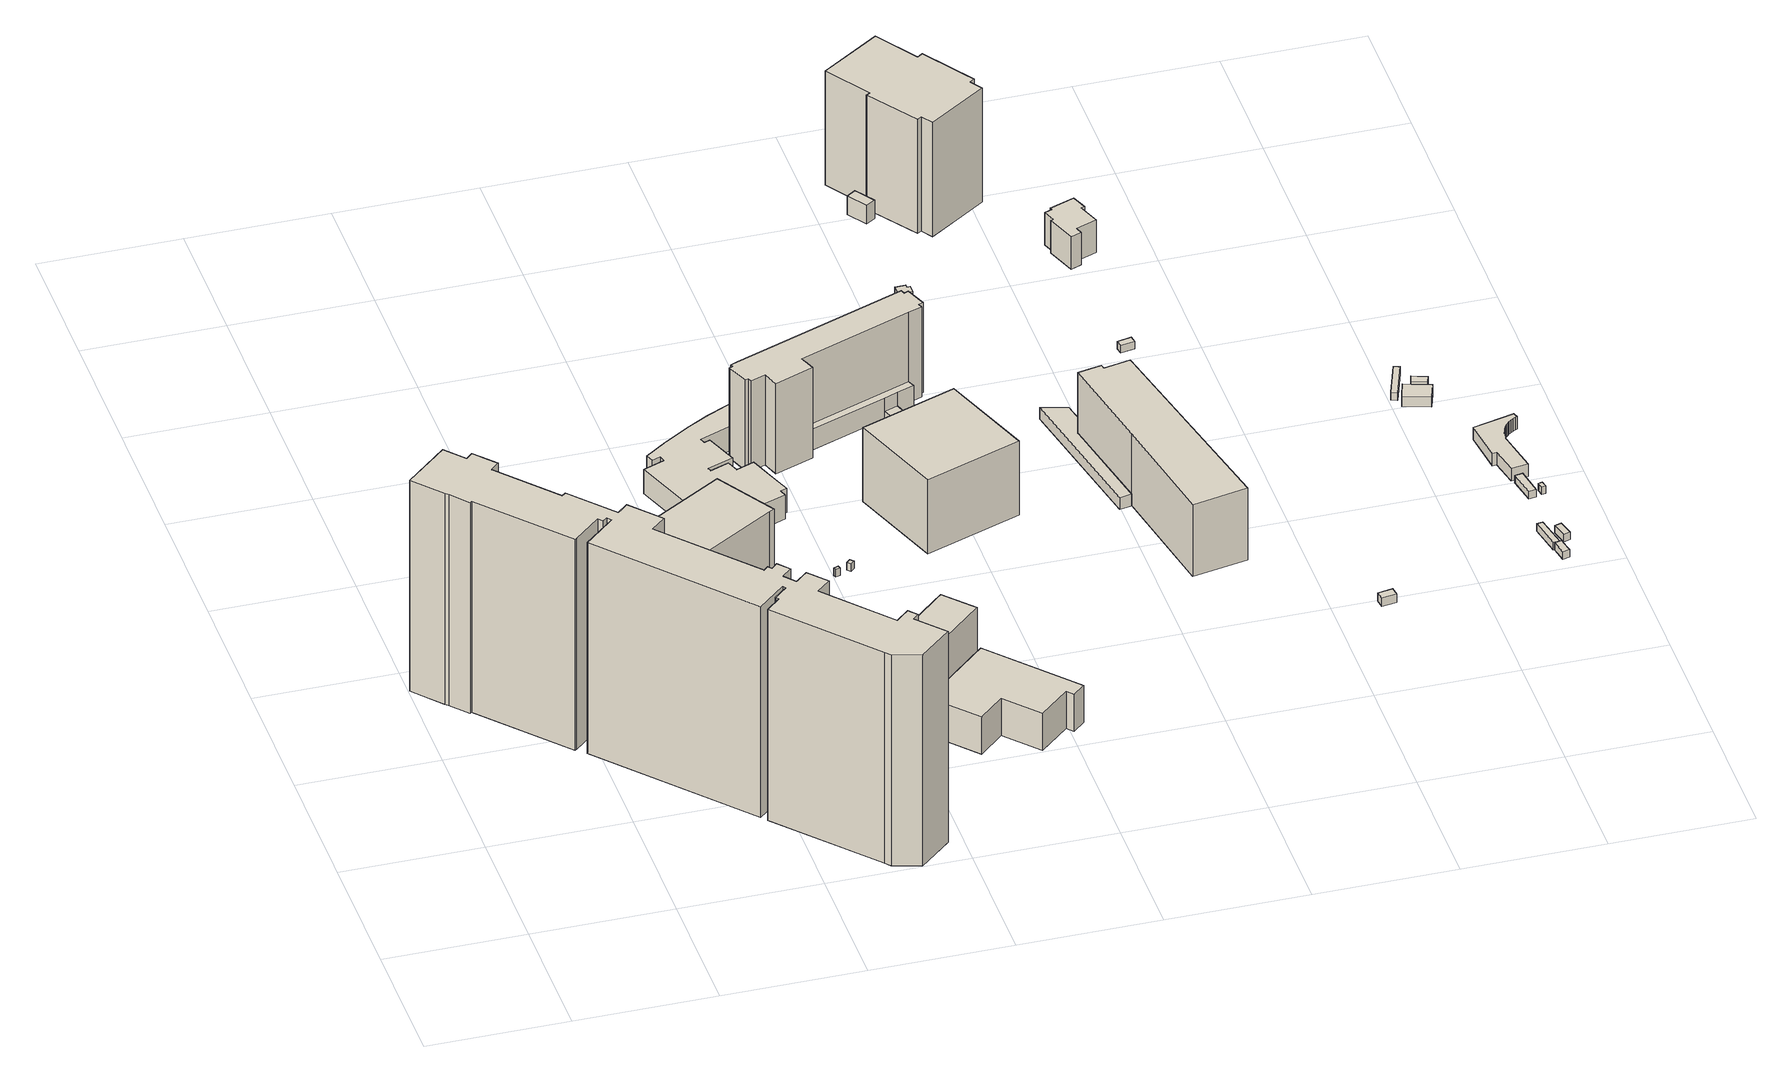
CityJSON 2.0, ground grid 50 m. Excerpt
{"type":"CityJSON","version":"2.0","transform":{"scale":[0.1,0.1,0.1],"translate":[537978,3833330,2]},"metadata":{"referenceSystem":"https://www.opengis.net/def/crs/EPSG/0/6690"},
"CityObjects":{
"building1":{"type":"Building","attributes":{"計測周辺長":531.66,"1/2500図郭":74,"区名":"住之江区","町丁目名称":"南港北１丁目","街区番号":25,"class":"3002","usage":"414","measuredHeight":84.5,"storeysAboveGround":23,"BuildingDetailAttribute.buildingRoofEdgeArea":3680.61,"BuildingDetailAttribute.buildingStructureType":"603","BuildingDetailAttribute.buildingStructureOrgType":"3","BuildingDetailAttribute.detailedUsage":"1140","BuildingDetailAttribute.specifiedBuildingCoverageRate":0.6,"BuildingDetailAttribute.surveyYear":2017,"BuildingHighTideRiskAttribute.description":"1","BuildingHighTideRiskAttribute.rank":"2","BuildingHighTideRiskAttribute.depth":0.583,"BuildingIDAttribute.prefecture":"27","BuildingIDAttribute.city":"27125"},"geometry":[{"type":"Solid","lod":"1","boundaries":[[[[0,1,2,3,4,5,6,7,8,9,10,11,12,13,14,15,16,17,18,19,20,21,22,23,24,25,26,27,28,29,30,31,32,33,34,35,36,37,38,39,40,41,42,43,44,45,46,47]],[[46,48,49,47]],[[45,50,48,46]],[[44,51,50,45]],[[43,52,51,44]],[[42,53,52,43]],[[41,54,53,42]],[[40,55,54,41]],[[39,56,55,40]],[[38,57,56,39]],[[37,58,57,38]],[[36,59,58,37]],[[35,60,59,36]],[[34,61,60,35]],[[33,62,61,34]],[[32,63,62,33]],[[31,64,63,32]],[[30,65,64,31]],[[29,66,65,30]],[[28,67,66,29]],[[27,68,67,28]],[[26,69,68,27]],[[25,70,69,26]],[[24,71,70,25]],[[23,72,71,24]],[[22,73,72,23]],[[21,74,73,22]],[[20,75,74,21]],[[19,76,75,20]],[[18,77,76,19]],[[17,78,77,18]],[[16,79,78,17]],[[15,80,79,16]],[[14,81,80,15]],[[13,82,81,14]],[[12,83,82,13]],[[11,84,83,12]],[[10,85,84,11]],[[9,86,85,10]],[[8,87,86,9]],[[7,88,87,8]],[[6,89,88,7]],[[5,90,89,6]],[[4,91,90,5]],[[3,92,91,4]],[[2,93,92,3]],[[1,94,93,2]],[[0,95,94,1]],[[47,49,95,0]],[[48,50,51,52,53,54,55,56,57,58,59,60,61,62,63,64,65,66,67,68,69,70,71,72,73,74,75,76,77,78,79,80,81,82,83,84,85,86,87,88,89,90,91,92,93,94,95,49]]]]}]},
"building2":{"type":"Building","attributes":{"class":"3001","BuildingDetailAttribute.specifiedBuildingCoverageRate":0.6,"BuildingDetailAttribute.surveyYear":2017,"BuildingHighTideRiskAttribute.description":"1","BuildingHighTideRiskAttribute.rank":"2","BuildingHighTideRiskAttribute.depth":0.724,"BuildingIDAttribute.prefecture":"27","BuildingIDAttribute.city":"27125"},"geometry":[{"type":"Solid","lod":"1","boundaries":[[[[96,97,98,99]],[[98,100,101,99]],[[97,102,100,98]],[[96,103,102,97]],[[99,101,103,96]],[[100,102,103,101]]]]}]},
"building3":{"type":"Building","attributes":{"class":"3001","measuredHeight":4.7,"BuildingDetailAttribute.specifiedBuildingCoverageRate":0.6,"BuildingDetailAttribute.surveyYear":2017,"BuildingHighTideRiskAttribute.description":"1","BuildingHighTideRiskAttribute.rank":"2","BuildingHighTideRiskAttribute.depth":0.702,"BuildingIDAttribute.prefecture":"27","BuildingIDAttribute.city":"27125"},"geometry":[{"type":"Solid","lod":"1","boundaries":[[[[104,105,106,107]],[[106,108,109,107]],[[105,110,108,106]],[[104,111,110,105]],[[107,109,111,104]],[[108,110,111,109]]]]}]},
"building4":{"type":"Building","attributes":{"計測周辺長":166.83,"1/2500図郭":74,"区名":"住之江区","町丁目名称":"南港北１丁目","街区番号":24,"class":"3002","usage":"401","measuredHeight":30.6,"storeysAboveGround":6,"BuildingDetailAttribute.buildingRoofEdgeArea":1420.12,"BuildingDetailAttribute.buildingStructureType":"610","BuildingDetailAttribute.buildingStructureOrgType":"2","BuildingDetailAttribute.detailedUsage":"1310","BuildingDetailAttribute.specifiedBuildingCoverageRate":0.6,"BuildingDetailAttribute.surveyYear":2017,"BuildingHighTideRiskAttribute.description":"1","BuildingHighTideRiskAttribute.rank":"1","BuildingHighTideRiskAttribute.depth":0.354,"BuildingIDAttribute.prefecture":"27","BuildingIDAttribute.city":"27125"},"geometry":[{"type":"Solid","lod":"1","boundaries":[[[[112,113,114,115,116,117,118,119,120]],[[119,121,122,120]],[[118,123,121,119]],[[117,124,123,118]],[[116,125,124,117]],[[115,126,125,116]],[[114,127,126,115]],[[113,128,127,114]],[[112,129,128,113]],[[120,122,129,112]],[[121,123,124,125,126,127,128,129,122]]]]}]},
"building5":{"type":"Building","attributes":{"class":"3003","measuredHeight":4.6,"BuildingDetailAttribute.specifiedBuildingCoverageRate":0.6,"BuildingDetailAttribute.surveyYear":2017,"BuildingHighTideRiskAttribute.description":"1","BuildingHighTideRiskAttribute.rank":"1","BuildingHighTideRiskAttribute.depth":0.21,"BuildingIDAttribute.prefecture":"27","BuildingIDAttribute.city":"27125"},"geometry":[{"type":"Solid","lod":"1","boundaries":[[[[130,131,132,133]],[[132,134,135,133]],[[131,136,134,132]],[[130,137,136,131]],[[133,135,137,130]],[[134,136,137,135]]]]}]},
"building6":{"type":"Building","attributes":{"class":"3003","measuredHeight":3,"BuildingDetailAttribute.specifiedBuildingCoverageRate":0.6,"BuildingDetailAttribute.surveyYear":2017,"BuildingHighTideRiskAttribute.description":"1","BuildingHighTideRiskAttribute.rank":"1","BuildingHighTideRiskAttribute.depth":0.381,"BuildingIDAttribute.prefecture":"27","BuildingIDAttribute.city":"27125"},"geometry":[{"type":"Solid","lod":"1","boundaries":[[[[138,139,140,141]],[[140,142,143,141]],[[139,144,142,140]],[[138,145,144,139]],[[141,143,145,138]],[[142,144,145,143]]]]}]},
"building7":{"type":"Building","attributes":{"class":"3001","measuredHeight":10.8,"BuildingDetailAttribute.specifiedBuildingCoverageRate":0.6,"BuildingDetailAttribute.surveyYear":2017,"BuildingHighTideRiskAttribute.description":"1","BuildingHighTideRiskAttribute.rank":"1","BuildingHighTideRiskAttribute.depth":0.011,"BuildingIDAttribute.prefecture":"27","BuildingIDAttribute.city":"27125"},"geometry":[{"type":"Solid","lod":"1","boundaries":[[[[146,147,148,149,150]],[[149,151,152,150]],[[148,153,151,149]],[[147,154,153,148]],[[146,155,154,147]],[[150,152,155,146]],[[151,153,154,155,152]]]]}]},
"building8":{"type":"Building","attributes":{"計測周辺長":92.08,"1/2500図郭":74,"区名":"住之江区","町丁目名称":"南港北１丁目","街区番号":23,"class":"3002","usage":"401","measuredHeight":29.9,"storeysAboveGround":4,"BuildingDetailAttribute.buildingRoofEdgeArea":447.45,"BuildingDetailAttribute.buildingStructureType":"603","BuildingDetailAttribute.buildingStructureOrgType":"3","BuildingDetailAttribute.detailedUsage":"1310","BuildingDetailAttribute.specifiedBuildingCoverageRate":0.6,"BuildingDetailAttribute.surveyYear":2017,"BuildingIDAttribute.prefecture":"27","BuildingIDAttribute.city":"27125"},"geometry":[{"type":"Solid","lod":"1","boundaries":[[[[156,157,158,159,160,161]],[[160,162,163,161]],[[159,164,162,160]],[[158,165,164,159]],[[157,166,165,158]],[[156,167,166,157]],[[161,163,167,156]],[[162,164,165,166,167,163]]]]}]},
"building9":{"type":"Building","attributes":{"計測周辺長":278.1,"1/2500図郭":74,"区名":"住之江区","町丁目名称":"南港北１丁目","街区番号":24,"class":"3001","usage":"401","measuredHeight":9.7,"storeysAboveGround":2,"BuildingDetailAttribute.buildingRoofEdgeArea":1570.3,"BuildingDetailAttribute.buildingStructureType":"603","BuildingDetailAttribute.buildingStructureOrgType":"3","BuildingDetailAttribute.detailedUsage":"1350","BuildingDetailAttribute.specifiedBuildingCoverageRate":0.6,"BuildingDetailAttribute.surveyYear":2017,"BuildingHighTideRiskAttribute.description":"1","BuildingHighTideRiskAttribute.rank":"1","BuildingHighTideRiskAttribute.depth":0.031,"BuildingIDAttribute.prefecture":"27","BuildingIDAttribute.city":"27125"},"geometry":[{"type":"Solid","lod":"1","boundaries":[[[[168,169,170,171,172,173,174,175,176,177,178,179,180,181,182,183,184,185,186,187,188,189,190,191,192,193,194,195,196,197,198,199,200,201]],[[200,202,203,201]],[[199,204,202,200]],[[198,205,204,199]],[[197,206,205,198]],[[196,207,206,197]],[[195,208,207,196]],[[194,209,208,195]],[[193,210,209,194]],[[192,211,210,193]],[[191,212,211,192]],[[190,213,212,191]],[[189,214,213,190]],[[188,215,214,189]],[[187,216,215,188]],[[186,217,216,187]],[[185,218,217,186]],[[184,219,218,185]],[[183,220,219,184]],[[182,221,220,183]],[[181,222,221,182]],[[180,223,222,181]],[[179,224,223,180]],[[178,225,224,179]],[[177,226,225,178]],[[176,227,226,177]],[[175,228,227,176]],[[174,229,228,175]],[[173,230,229,174]],[[172,231,230,173]],[[171,232,231,172]],[[170,233,232,171]],[[169,234,233,170]],[[168,235,234,169]],[[201,203,235,168]],[[202,204,205,206,207,208,209,210,211,212,213,214,215,216,217,218,219,220,221,222,223,224,225,226,227,228,229,230,231,232,233,234,235,203]]]]}]},
"building10":{"type":"Building","attributes":{"class":"3003","measuredHeight":3.5,"BuildingDetailAttribute.specifiedBuildingCoverageRate":0.6,"BuildingDetailAttribute.surveyYear":2017,"BuildingIDAttribute.prefecture":"27","BuildingIDAttribute.city":"27125"},"geometry":[{"type":"Solid","lod":"1","boundaries":[[[[236,237,238,239,240,241,242,243,244,245,246,247,248,249,250]],[[249,251,252,250]],[[248,253,251,249]],[[247,254,253,248]],[[246,255,254,247]],[[245,256,255,246]],[[244,257,256,245]],[[243,258,257,244]],[[242,259,258,243]],[[241,260,259,242]],[[240,261,260,241]],[[239,262,261,240]],[[238,263,262,239]],[[237,264,263,238]],[[236,265,264,237]],[[250,252,265,236]],[[251,253,254,255,256,257,258,259,260,261,262,263,264,265,252]]]]}]},
"building11":{"type":"Building","attributes":{"class":"3003","measuredHeight":3.2,"BuildingDetailAttribute.specifiedBuildingCoverageRate":0.6,"BuildingDetailAttribute.surveyYear":2017,"BuildingIDAttribute.prefecture":"27","BuildingIDAttribute.city":"27125"},"geometry":[{"type":"Solid","lod":"1","boundaries":[[[[266,267,268,269]],[[268,270,271,269]],[[267,272,270,268]],[[266,273,272,267]],[[269,271,273,266]],[[270,272,273,271]]]]}]},
"building12":{"type":"Building","attributes":{"class":"3001","measuredHeight":3.2,"BuildingDetailAttribute.specifiedBuildingCoverageRate":0.6,"BuildingDetailAttribute.surveyYear":2017,"BuildingIDAttribute.prefecture":"27","BuildingIDAttribute.city":"27125"},"geometry":[{"type":"Solid","lod":"1","boundaries":[[[[274,275,276,277,278,279,280,281]],[[280,282,283,281]],[[279,284,282,280]],[[278,285,284,279]],[[277,286,285,278]],[[276,287,286,277]],[[275,288,287,276]],[[274,289,288,275]],[[281,283,289,274]],[[282,284,285,286,287,288,289,283]]]]}]},
"building13":{"type":"Building","attributes":{"class":"3003","BuildingDetailAttribute.specifiedBuildingCoverageRate":0.6,"BuildingDetailAttribute.surveyYear":2017,"BuildingHighTideRiskAttribute.description":"1","BuildingHighTideRiskAttribute.rank":"1","BuildingHighTideRiskAttribute.depth":0.169,"BuildingIDAttribute.prefecture":"27","BuildingIDAttribute.city":"27125"},"geometry":[{"type":"Solid","lod":"1","boundaries":[[[[290,291,292,293]],[[292,294,295,293]],[[291,296,294,292]],[[290,297,296,291]],[[293,295,297,290]],[[294,296,297,295]]]]}]},
"building14":{"type":"Building","attributes":{"計測周辺長":143.39,"1/2500図郭":74,"区名":"住之江区","町丁目名称":"南港北１丁目","街区番号":23,"class":"3002","usage":"401","measuredHeight":14.8,"storeysAboveGround":4,"BuildingDetailAttribute.buildingRoofEdgeArea":995.54,"BuildingDetailAttribute.buildingStructureType":"603","BuildingDetailAttribute.buildingStructureOrgType":"3","BuildingDetailAttribute.detailedUsage":"1310","BuildingDetailAttribute.specifiedBuildingCoverageRate":0.6,"BuildingDetailAttribute.surveyYear":2017,"BuildingHighTideRiskAttribute.description":"1","BuildingHighTideRiskAttribute.rank":"2","BuildingHighTideRiskAttribute.depth":0.629,"BuildingIDAttribute.prefecture":"27","BuildingIDAttribute.city":"27125"},"geometry":[{"type":"Solid","lod":"1","boundaries":[[[[298,299,300,301,302,303,304,305]],[[304,306,307,305]],[[303,308,306,304]],[[302,309,308,303]],[[301,310,309,302]],[[300,311,310,301]],[[299,312,311,300]],[[298,313,312,299]],[[305,307,313,298]],[[306,308,309,310,311,312,313,307]]]]}]},
"building15":{"type":"Building","attributes":{"class":"3003","measuredHeight":14.1,"BuildingDetailAttribute.specifiedBuildingCoverageRate":0.6,"BuildingDetailAttribute.surveyYear":2017,"BuildingIDAttribute.prefecture":"27","BuildingIDAttribute.city":"27125"},"geometry":[{"type":"Solid","lod":"1","boundaries":[[[[314,315,316,317]],[[316,318,319,317]],[[315,320,318,316]],[[314,321,320,315]],[[317,319,321,314]],[[318,320,321,319]]]]}]},
"building16":{"type":"Building","attributes":{"class":"3003","BuildingDetailAttribute.specifiedBuildingCoverageRate":0.6,"BuildingDetailAttribute.surveyYear":2017,"BuildingHighTideRiskAttribute.description":"1","BuildingHighTideRiskAttribute.rank":"1","BuildingHighTideRiskAttribute.depth":0.058,"BuildingIDAttribute.prefecture":"27","BuildingIDAttribute.city":"27125"},"geometry":[{"type":"Solid","lod":"1","boundaries":[[[[322,323,324,325]],[[324,326,327,325]],[[323,328,326,324]],[[322,329,328,323]],[[325,327,329,322]],[[326,328,329,327]]]]}]},
"building17":{"type":"Building","attributes":{"class":"3003","measuredHeight":4.7,"BuildingDetailAttribute.specifiedBuildingCoverageRate":0.6,"BuildingDetailAttribute.surveyYear":2017,"BuildingIDAttribute.prefecture":"27","BuildingIDAttribute.city":"27125"},"geometry":[{"type":"Solid","lod":"1","boundaries":[[[[330,331,332,333]],[[332,334,335,333]],[[331,336,334,332]],[[330,337,336,331]],[[333,335,337,330]],[[334,336,337,335]]]]}]},
"building18":{"type":"Building","attributes":{"計測周辺長":278.1,"1/2500図郭":74,"区名":"住之江区","町丁目名称":"南港北１丁目","街区番号":24,"class":"3003","usage":"401","measuredHeight":3.7,"storeysAboveGround":2,"BuildingDetailAttribute.buildingRoofEdgeArea":1570.3,"BuildingDetailAttribute.buildingStructureType":"603","BuildingDetailAttribute.buildingStructureOrgType":"3","BuildingDetailAttribute.detailedUsage":"1350","BuildingDetailAttribute.specifiedBuildingCoverageRate":0.6,"BuildingDetailAttribute.surveyYear":2017,"BuildingHighTideRiskAttribute.description":"1","BuildingHighTideRiskAttribute.rank":"1","BuildingHighTideRiskAttribute.depth":0.026,"BuildingIDAttribute.prefecture":"27","BuildingIDAttribute.city":"27125"},"geometry":[{"type":"Solid","lod":"1","boundaries":[[[[338,339,340,341,342]],[[341,343,344,342]],[[340,345,343,341]],[[339,346,345,340]],[[338,347,346,339]],[[342,344,347,338]],[[343,345,346,347,344]]]]}]},
"building19":{"type":"Building","attributes":{"計測周辺長":191.95,"1/2500図郭":74,"区名":"住之江区","町丁目名称":"南港北１丁目","街区番号":24,"class":"3002","usage":"401","measuredHeight":36.1,"storeysAboveGround":9,"BuildingDetailAttribute.buildingRoofEdgeArea":1042.09,"BuildingDetailAttribute.buildingStructureType":"603","BuildingDetailAttribute.buildingStructureOrgType":"3","BuildingDetailAttribute.detailedUsage":"1350","BuildingDetailAttribute.specifiedBuildingCoverageRate":0.6,"BuildingDetailAttribute.surveyYear":2017,"BuildingHighTideRiskAttribute.description":"1","BuildingHighTideRiskAttribute.rank":"1","BuildingHighTideRiskAttribute.depth":0.058,"BuildingIDAttribute.prefecture":"27","BuildingIDAttribute.city":"27125"},"geometry":[{"type":"Solid","lod":"1","boundaries":[[[[348,349,350,351,352,353,354,355,356,357,358,359,360,361,362,363,364,365,366,367]],[[366,368,369,367]],[[365,370,368,366]],[[364,371,370,365]],[[363,372,371,364]],[[362,373,372,363]],[[361,374,373,362]],[[360,375,374,361]],[[359,376,375,360]],[[358,377,376,359]],[[357,378,377,358]],[[356,379,378,357]],[[355,380,379,356]],[[354,381,380,355]],[[353,382,381,354]],[[352,383,382,353]],[[351,384,383,352]],[[350,385,384,351]],[[349,386,385,350]],[[348,387,386,349]],[[367,369,387,348]],[[368,370,371,372,373,374,375,376,377,378,379,380,381,382,383,384,385,386,387,369]]]]}]},
"building20":{"type":"Building","attributes":{"class":"3001","BuildingDetailAttribute.specifiedBuildingCoverageRate":0.6,"BuildingDetailAttribute.surveyYear":2017,"BuildingHighTideRiskAttribute.description":"1","BuildingHighTideRiskAttribute.rank":"1","BuildingHighTideRiskAttribute.depth":0.169,"BuildingIDAttribute.prefecture":"27","BuildingIDAttribute.city":"27125"},"geometry":[{"type":"Solid","lod":"1","boundaries":[[[[388,389,390,391]],[[390,392,393,391]],[[389,394,392,390]],[[388,395,394,389]],[[391,393,395,388]],[[392,394,395,393]]]]}]},
"building21":{"type":"Building","attributes":{"計測周辺長":144.94,"1/2500図郭":74,"区名":"住之江区","町丁目名称":"南港北１丁目","街区番号":24,"class":"3002","usage":"401","measuredHeight":29.5,"storeysAboveGround":6,"BuildingDetailAttribute.buildingRoofEdgeArea":1312.78,"BuildingDetailAttribute.buildingStructureType":"610","BuildingDetailAttribute.buildingStructureOrgType":"2","BuildingDetailAttribute.detailedUsage":"1310","BuildingDetailAttribute.specifiedBuildingCoverageRate":0.6,"BuildingDetailAttribute.surveyYear":2017,"BuildingHighTideRiskAttribute.description":"1","BuildingHighTideRiskAttribute.rank":"1","BuildingHighTideRiskAttribute.depth":0.071,"BuildingIDAttribute.prefecture":"27","BuildingIDAttribute.city":"27125"},"geometry":[{"type":"Solid","lod":"1","boundaries":[[[[396,397,398,399]],[[398,400,401,399]],[[397,402,400,398]],[[396,403,402,397]],[[399,401,403,396]],[[400,402,403,401]]]]}]},
"building22":{"type":"Building","attributes":{"計測周辺長":191.95,"1/2500図郭":74,"区名":"住之江区","町丁目名称":"南港北１丁目","街区番号":24,"class":"3003","usage":"401","measuredHeight":8.3,"storeysAboveGround":9,"BuildingDetailAttribute.buildingRoofEdgeArea":1042.09,"BuildingDetailAttribute.buildingStructureType":"603","BuildingDetailAttribute.buildingStructureOrgType":"3","BuildingDetailAttribute.detailedUsage":"1350","BuildingDetailAttribute.specifiedBuildingCoverageRate":0.6,"BuildingDetailAttribute.surveyYear":2017,"BuildingHighTideRiskAttribute.description":"1","BuildingHighTideRiskAttribute.rank":"1","BuildingHighTideRiskAttribute.depth":0.17,"BuildingIDAttribute.prefecture":"27","BuildingIDAttribute.city":"27125"},"geometry":[{"type":"Solid","lod":"1","boundaries":[[[[404,405,406,407,408,409]],[[408,410,411,409]],[[407,412,410,408]],[[406,413,412,407]],[[405,414,413,406]],[[404,415,414,405]],[[409,411,415,404]],[[410,412,413,414,415,411]]]]}]},
"building23":{"type":"Building","attributes":{"class":"3001","BuildingDetailAttribute.specifiedBuildingCoverageRate":0.6,"BuildingDetailAttribute.surveyYear":2017,"BuildingHighTideRiskAttribute.description":"1","BuildingHighTideRiskAttribute.rank":"1","BuildingHighTideRiskAttribute.depth":0.169,"BuildingIDAttribute.prefecture":"27","BuildingIDAttribute.city":"27125"},"geometry":[{"type":"Solid","lod":"1","boundaries":[[[[416,417,418,419,420,421,422,423]],[[422,424,425,423]],[[421,426,424,422]],[[420,427,426,421]],[[419,428,427,420]],[[418,429,428,419]],[[417,430,429,418]],[[416,431,430,417]],[[423,425,431,416]],[[424,426,427,428,429,430,431,425]]]]}]},
"building24":{"type":"Building","attributes":{"計測周辺長":191.95,"1/2500図郭":74,"区名":"住之江区","町丁目名称":"南港北１丁目","街区番号":24,"class":"3003","usage":"401","storeysAboveGround":9,"BuildingDetailAttribute.buildingRoofEdgeArea":1042.09,"BuildingDetailAttribute.buildingStructureType":"603","BuildingDetailAttribute.buildingStructureOrgType":"3","BuildingDetailAttribute.detailedUsage":"1350","BuildingDetailAttribute.specifiedBuildingCoverageRate":0.6,"BuildingDetailAttribute.surveyYear":2017,"BuildingHighTideRiskAttribute.description":"1","BuildingHighTideRiskAttribute.rank":"1","BuildingHighTideRiskAttribute.depth":0.223,"BuildingIDAttribute.prefecture":"27","BuildingIDAttribute.city":"27125"},"geometry":[{"type":"Solid","lod":"1","boundaries":[[[[432,433,434,435]],[[434,436,437,435]],[[433,438,436,434]],[[432,439,438,433]],[[435,437,439,432]],[[436,438,439,437]]]]}]},
"building25":{"type":"Building","attributes":{"class":"3003","BuildingDetailAttribute.specifiedBuildingCoverageRate":0.6,"BuildingDetailAttribute.surveyYear":2017,"BuildingHighTideRiskAttribute.description":"1","BuildingHighTideRiskAttribute.rank":"1","BuildingHighTideRiskAttribute.depth":0.227,"BuildingIDAttribute.prefecture":"27","BuildingIDAttribute.city":"27125"},"geometry":[{"type":"Solid","lod":"1","boundaries":[[[[440,441,442,443]],[[442,444,445,443]],[[441,446,444,442]],[[440,447,446,441]],[[443,445,447,440]],[[444,446,447,445]]]]}]},
"building26":{"type":"Building","attributes":{"class":"3003","measuredHeight":3.6,"BuildingDetailAttribute.specifiedBuildingCoverageRate":0.6,"BuildingDetailAttribute.surveyYear":2017,"BuildingHighTideRiskAttribute.description":"1","BuildingHighTideRiskAttribute.rank":"1","BuildingHighTideRiskAttribute.depth":0.257,"BuildingIDAttribute.prefecture":"27","BuildingIDAttribute.city":"27125"},"geometry":[{"type":"Solid","lod":"1","boundaries":[[[[448,449,450,451]],[[450,452,453,451]],[[449,454,452,450]],[[448,455,454,449]],[[451,453,455,448]],[[452,454,455,453]]]]}]},
"building27":{"type":"Building","attributes":{"区名":"住之江区","町丁目名称":"南港北１丁目","街区番号":22,"class":"3001","usage":"401","measuredHeight":4.7,"storeysAboveGround":4,"BuildingDetailAttribute.buildingRoofEdgeArea":1922.61,"BuildingDetailAttribute.buildingStructureType":"610","BuildingDetailAttribute.buildingStructureOrgType":"2","BuildingDetailAttribute.detailedUsage":"1310","BuildingDetailAttribute.specifiedBuildingCoverageRate":0.6,"BuildingDetailAttribute.surveyYear":2017,"BuildingHighTideRiskAttribute.description":"1","BuildingHighTideRiskAttribute.rank":"2","BuildingHighTideRiskAttribute.depth":1,"BuildingIDAttribute.prefecture":"27","BuildingIDAttribute.city":"27125"},"geometry":[{"type":"Solid","lod":"1","boundaries":[[[[456,457,458,459,460,461]],[[460,462,463,461]],[[459,464,462,460]],[[458,465,464,459]],[[457,466,465,458]],[[456,467,466,457]],[[461,463,467,456]],[[462,464,465,466,467,463]]]]}]},
"building28":{"type":"Building","attributes":{"class":"3001","BuildingDetailAttribute.specifiedBuildingCoverageRate":0.6,"BuildingDetailAttribute.surveyYear":2017,"BuildingHighTideRiskAttribute.description":"1","BuildingHighTideRiskAttribute.rank":"2","BuildingHighTideRiskAttribute.depth":1.63,"BuildingIDAttribute.prefecture":"27","BuildingIDAttribute.city":"27125"},"geometry":[{"type":"Solid","lod":"1","boundaries":[[[[468,469,470,471,472,473]],[[472,474,475,473]],[[471,476,474,472]],[[470,477,476,471]],[[469,478,477,470]],[[468,479,478,469]],[[473,475,479,468]],[[474,476,477,478,479,475]]]]}]},
"building29":{"type":"Building","attributes":{"区名":"住之江区","町丁目名称":"南港北１丁目","街区番号":22,"class":"3002","usage":"401","measuredHeight":28.7,"storeysAboveGround":4,"BuildingDetailAttribute.buildingRoofEdgeArea":1922.61,"BuildingDetailAttribute.buildingStructureType":"610","BuildingDetailAttribute.buildingStructureOrgType":"2","BuildingDetailAttribute.detailedUsage":"1310","BuildingDetailAttribute.specifiedBuildingCoverageRate":0.6,"BuildingDetailAttribute.surveyYear":2017,"BuildingHighTideRiskAttribute.description":"1","BuildingHighTideRiskAttribute.rank":"1","BuildingHighTideRiskAttribute.depth":0.007,"BuildingIDAttribute.prefecture":"27","BuildingIDAttribute.city":"27125"},"geometry":[{"type":"Solid","lod":"1","boundaries":[[[[480,481,482,483,484,485,486,487]],[[486,488,489,487]],[[485,490,488,486]],[[484,491,490,485]],[[483,492,491,484]],[[482,493,492,483]],[[481,494,493,482]],[[480,495,494,481]],[[487,489,495,480]],[[488,490,491,492,493,494,495,489]]]]}]},
"building30":{"type":"Building","attributes":{"class":"3001","measuredHeight":7.4,"BuildingDetailAttribute.specifiedBuildingCoverageRate":0.6,"BuildingDetailAttribute.surveyYear":2017,"BuildingHighTideRiskAttribute.description":"1","BuildingHighTideRiskAttribute.rank":"2","BuildingHighTideRiskAttribute.depth":1.93,"BuildingIDAttribute.prefecture":"27","BuildingIDAttribute.city":"27125"},"geometry":[{"type":"Solid","lod":"1","boundaries":[[[[496,497,498,499]],[[498,500,501,499]],[[497,502,500,498]],[[496,503,502,497]],[[499,501,503,496]],[[500,502,503,501]]]]}]},
"building31":{"type":"Building","attributes":{"計測周辺長":148.18,"1/2500図郭":74,"区名":"住之江区","町丁目名称":"南港北１丁目","街区番号":33,"class":"3002","usage":"401","measuredHeight":45.7,"storeysAboveGround":4,"BuildingDetailAttribute.buildingRoofEdgeArea":1217.95,"BuildingDetailAttribute.buildingStructureType":"603","BuildingDetailAttribute.buildingStructureOrgType":"3","BuildingDetailAttribute.detailedUsage":"1310","BuildingDetailAttribute.specifiedBuildingCoverageRate":0.6,"BuildingDetailAttribute.surveyYear":2017,"BuildingTsunamiRiskAttribute.description":"1","BuildingTsunamiRiskAttribute.rank":"1","BuildingTsunamiRiskAttribute.depth":0.39,"BuildingHighTideRiskAttribute.description":"1","BuildingHighTideRiskAttribute.rank":"2","BuildingHighTideRiskAttribute.depth":2.21,"BuildingIDAttribute.prefecture":"27","BuildingIDAttribute.city":"27125"},"geometry":[{"type":"Solid","lod":"1","boundaries":[[[[504,505,506,507,508,509,510,511,512,513,514,515]],[[514,516,517,515]],[[513,518,516,514]],[[512,519,518,513]],[[511,520,519,512]],[[510,521,520,511]],[[509,522,521,510]],[[508,523,522,509]],[[507,524,523,508]],[[506,525,524,507]],[[505,526,525,506]],[[504,527,526,505]],[[515,517,527,504]],[[516,518,519,520,521,522,523,524,525,526,527,517]]]]}]},
"building32":{"type":"Building","attributes":{"class":"3001","measuredHeight":3.2,"BuildingDetailAttribute.specifiedBuildingCoverageRate":0.6,"BuildingDetailAttribute.surveyYear":2017,"BuildingIDAttribute.prefecture":"27","BuildingIDAttribute.city":"27125"},"geometry":[{"type":"Solid","lod":"1","boundaries":[[[[528,529,530,531]],[[530,532,533,531]],[[529,534,532,530]],[[528,535,534,529]],[[531,533,535,528]],[[532,534,535,533]]]]}]},
"building33":{"type":"Building","attributes":{"class":"3001","BuildingDetailAttribute.specifiedBuildingCoverageRate":0.6,"BuildingDetailAttribute.surveyYear":2017,"BuildingHighTideRiskAttribute.description":"1","BuildingHighTideRiskAttribute.rank":"2","BuildingHighTideRiskAttribute.depth":1.76,"BuildingIDAttribute.prefecture":"27","BuildingIDAttribute.city":"27125"},"geometry":[{"type":"Solid","lod":"1","boundaries":[[[[536,537,538,539]],[[538,540,541,539]],[[537,542,540,538]],[[536,543,542,537]],[[539,541,543,536]],[[540,542,543,541]]]]}]},
"building34":{"type":"Building","attributes":{"計測周辺長":60.29,"1/2500図郭":74,"区名":"住之江区","町丁目名称":"南港北１丁目","街区番号":32,"class":"3001","usage":"401","measuredHeight":13,"storeysAboveGround":3,"BuildingDetailAttribute.buildingRoofEdgeArea":181.43,"BuildingDetailAttribute.buildingStructureType":"603","BuildingDetailAttribute.buildingStructureOrgType":"3","BuildingDetailAttribute.detailedUsage":"1310","BuildingDetailAttribute.specifiedBuildingCoverageRate":0.6,"BuildingDetailAttribute.surveyYear":2017,"BuildingTsunamiRiskAttribute.description":"1","BuildingTsunamiRiskAttribute.rank":"2","BuildingTsunamiRiskAttribute.depth":0.62,"BuildingHighTideRiskAttribute.description":"1","BuildingHighTideRiskAttribute.rank":"2","BuildingHighTideRiskAttribute.depth":1.84,"BuildingIDAttribute.prefecture":"27","BuildingIDAttribute.city":"27125"},"geometry":[{"type":"Solid","lod":"1","boundaries":[[[[544,545,546,547,548,549,550,551,552,553,554,555]],[[554,556,557,555]],[[553,558,556,554]],[[552,559,558,553]],[[551,560,559,552]],[[550,561,560,551]],[[549,562,561,550]],[[548,563,562,549]],[[547,564,563,548]],[[546,565,564,547]],[[545,566,565,546]],[[544,567,566,545]],[[555,557,567,544]],[[556,558,559,560,561,562,563,564,565,566,567,557]]]]}]},
"building35":{"type":"Building","attributes":{"class":"3001","BuildingDetailAttribute.specifiedBuildingCoverageRate":0.6,"BuildingDetailAttribute.surveyYear":2017,"BuildingIDAttribute.prefecture":"27","BuildingIDAttribute.city":"27125"},"geometry":[{"type":"Solid","lod":"1","boundaries":[[[[568,569,570,571]],[[570,572,573,571]],[[569,574,572,570]],[[568,575,574,569]],[[571,573,575,568]],[[572,574,575,573]]]]}]},
"building36":{"type":"Building","attributes":{"class":"3001","BuildingDetailAttribute.specifiedBuildingCoverageRate":0.6,"BuildingDetailAttribute.surveyYear":2017,"BuildingIDAttribute.prefecture":"27","BuildingIDAttribute.city":"27125"},"geometry":[{"type":"Solid","lod":"1","boundaries":[[[[576,577,578,579]],[[578,580,581,579]],[[577,582,580,578]],[[576,583,582,577]],[[579,581,583,576]],[[580,582,583,581]]]]}]},
"building37":{"type":"Building","attributes":{"class":"3001","measuredHeight":3,"BuildingDetailAttribute.specifiedBuildingCoverageRate":0.6,"BuildingDetailAttribute.surveyYear":2017,"BuildingIDAttribute.prefecture":"27","BuildingIDAttribute.city":"27125"},"geometry":[{"type":"Solid","lod":"1","boundaries":[[[[584,585,586,587]],[[586,588,589,587]],[[585,590,588,586]],[[584,591,590,585]],[[587,589,591,584]],[[588,590,591,589]]]]}]},
"building38":{"type":"Building","attributes":{"class":"3001","BuildingDetailAttribute.specifiedBuildingCoverageRate":0.6,"BuildingDetailAttribute.surveyYear":2017,"BuildingHighTideRiskAttribute.description":"1","BuildingHighTideRiskAttribute.rank":"1","BuildingHighTideRiskAttribute.depth":0.46,"BuildingIDAttribute.prefecture":"27","BuildingIDAttribute.city":"27125"},"geometry":[{"type":"Solid","lod":"1","boundaries":[[[[592,593,594,595]],[[594,596,597,595]],[[593,598,596,594]],[[592,599,598,593]],[[595,597,599,592]],[[596,598,599,597]]]]}]},
"building39":{"type":"Building","attributes":{"区名":"住之江区","町丁目名称":"南港北１丁目","街区番号":21,"class":"3001","usage":"422","measuredHeight":4,"storeysAboveGround":1,"BuildingDetailAttribute.buildingRoofEdgeArea":68.23,"BuildingDetailAttribute.buildingStructureType":"603","BuildingDetailAttribute.buildingStructureOrgType":"3","BuildingDetailAttribute.detailedUsage":"1405","BuildingDetailAttribute.specifiedBuildingCoverageRate":0.6,"BuildingDetailAttribute.surveyYear":2017,"BuildingHighTideRiskAttribute.description":"1","BuildingHighTideRiskAttribute.rank":"1","BuildingHighTideRiskAttribute.depth":0.492,"BuildingIDAttribute.prefecture":"27","BuildingIDAttribute.city":"27125"},"geometry":[{"type":"Solid","lod":"1","boundaries":[[[[600,601,602,603]],[[602,604,605,603]],[[601,606,604,602]],[[600,607,606,601]],[[603,605,607,600]],[[604,606,607,605]]]]}]},
"building40":{"type":"Building","attributes":{"class":"3001","BuildingDetailAttribute.specifiedBuildingCoverageRate":0.6,"BuildingDetailAttribute.surveyYear":2017,"BuildingIDAttribute.prefecture":"27","BuildingIDAttribute.city":"27125"},"geometry":[{"type":"Solid","lod":"1","boundaries":[[[[608,609,610,611]],[[610,612,613,611]],[[609,614,612,610]],[[608,615,614,609]],[[611,613,615,608]],[[612,614,615,613]]]]}]},
"building41":{"type":"Building","attributes":{"class":"3001","BuildingDetailAttribute.specifiedBuildingCoverageRate":0.6,"BuildingDetailAttribute.surveyYear":2017,"BuildingHighTideRiskAttribute.description":"1","BuildingHighTideRiskAttribute.rank":"1","BuildingHighTideRiskAttribute.depth":0.331,"BuildingIDAttribute.prefecture":"27","BuildingIDAttribute.city":"27125"},"geometry":[{"type":"Solid","lod":"1","boundaries":[[[[616,617,618,619]],[[618,620,621,619]],[[617,622,620,618]],[[616,623,622,617]],[[619,621,623,616]],[[620,622,623,621]]]]}]},
"building42":{"type":"Building","attributes":{"class":"3001","BuildingDetailAttribute.specifiedBuildingCoverageRate":0.6,"BuildingDetailAttribute.surveyYear":2017,"BuildingIDAttribute.prefecture":"27","BuildingIDAttribute.city":"27125"},"geometry":[{"type":"Solid","lod":"1","boundaries":[[[[624,625,626,627]],[[626,628,629,627]],[[625,630,628,626]],[[624,631,630,625]],[[627,629,631,624]],[[628,630,631,629]]]]}]},
"building43":{"type":"Building","attributes":{"区名":"住之江区","町丁目名称":"南港北１丁目","街区番号":21,"class":"3001","usage":"422","measuredHeight":5,"storeysAboveGround":1,"BuildingDetailAttribute.buildingRoofEdgeArea":832.32,"BuildingDetailAttribute.buildingStructureType":"603","BuildingDetailAttribute.buildingStructureOrgType":"3","BuildingDetailAttribute.detailedUsage":"1405","BuildingDetailAttribute.specifiedBuildingCoverageRate":0.6,"BuildingDetailAttribute.surveyYear":2017,"BuildingIDAttribute.prefecture":"27","BuildingIDAttribute.city":"27125"},"geometry":[{"type":"Solid","lod":"1","boundaries":[[[[632,633,634,635,636,637,638,639,640,641,642,643,644,645,646,647,648,649,650]],[[649,651,652,650]],[[648,653,651,649]],[[647,654,653,648]],[[646,655,654,647]],[[645,656,655,646]],[[644,657,656,645]],[[643,658,657,644]],[[642,659,658,643]],[[641,660,659,642]],[[640,661,660,641]],[[639,662,661,640]],[[638,663,662,639]],[[637,664,663,638]],[[636,665,664,637]],[[635,666,665,636]],[[634,667,666,635]],[[633,668,667,634]],[[632,669,668,633]],[[650,652,669,632]],[[651,653,654,655,656,657,658,659,660,661,662,663,664,665,666,667,668,669,652]]]]}]}
},
"vertices":[
[429,931,1],[165,1228,1],[158,1222,1],[104,1284,1],[94,1294,1],[4,1396,1],[155,1529,1],[216,1460,1],[240,1482,1],[278,1438,1],[307,1406,1],[277,1378,1],[456,1176,1],[470,1188,1],[605,1036,1],[643,1070,1],[738,964,1],[687,918,1],[970,599,1],[986,614,1],[997,601,1],[1019,621,1],[1055,581,1],[1019,549,1],[1053,509,1],[1097,548,1],[1155,483,1],[1106,439,1],[1307,212,1],[1354,254,1],[1381,224,1],[1360,205,1],[1448,107,1],[1333,5,1],[1234,34,1],[1217,54,1],[920,387,1],[971,432,1],[962,442,1],[1010,485,1],[1002,495,1],[903,407,1],[462,905,1],[572,1003,1],[559,1017,1],[545,1004,1],[530,1021,1],[435,936,1],[530,1021,846],[435,936,846],[545,1004,846],[559,1017,846],[572,1003,846],[462,905,846],[903,407,846],[1002,495,846],[1010,485,846],[962,442,846],[971,432,846],[920,387,846],[1217,54,846],[1234,34,846],[1333,5,846],[1448,107,846],[1360,205,846],[1381,224,846],[1354,254,846],[1307,212,846],[1106,439,846],[1155,483,846],[1097,548,846],[1053,509,846],[1019,549,846],[1055,581,846],[1019,621,846],[997,601,846],[986,614,846],[970,599,846],[687,918,846],[738,964,846],[643,1070,846],[605,1036,846],[470,1188,846],[456,1176,846],[277,1378,846],[307,1406,846],[278,1438,846],[240,1482,846],[216,1460,846],[155,1529,846],[4,1396,846],[94,1294,846],[104,1284,846],[158,1222,846],[165,1228,846],[429,931,846],
[657,1427,33],[678,1437,33],[713,1380,33],[693,1368,33],[713,1380,63],[693,1368,63],[678,1437,63],[657,1427,63],
[671,1501,35],[721,1532,35],[751,1483,35],[702,1454,35],[751,1483,81],[702,1454,81],[721,1532,81],[671,1501,81],
[1160,1798,33],[1290,1585,33],[1271,1573,33],[960,1385,33],[791,1282,33],[690,1447,33],[702,1454,33],[751,1483,33],[721,1532,33],[751,1483,338],[721,1532,338],[702,1454,338],[690,1447,338],[791,1282,338],[960,1385,338],[1271,1573,338],[1290,1585,338],[1160,1798,338],
[1287,1545,38],[981,1353,38],[960,1385,38],[1271,1573,38],[960,1385,84],[1271,1573,84],[981,1353,84],[1287,1545,84],
[1155,1032,36],[1361,1107,36],[1377,1063,36],[1171,988,36],[1377,1063,66],[1171,988,66],[1361,1107,66],[1155,1032,66],
[1623,952,43],[1420,774,43],[1305,905,43],[1509,1083,43],[1588,992,43],[1509,1083,151],[1588,992,151],[1305,905,151],[1420,774,151],[1623,952,151],
[1674,970,48],[1731,907,48],[1768,867,48],[1529,652,48],[1436,756,48],[1637,936,48],[1436,756,347],[1637,936,347],[1529,652,347],[1768,867,347],[1731,907,347],[1674,970,347],
[1510,2457,39],[1521,2428,39],[1535,2394,39],[1507,2383,39],[1512,2367,39],[1381,2319,39],[1375,2336,39],[1247,2289,39],[1254,2269,39],[1275,2277,39],[1318,2161,39],[1226,2127,39],[1231,2114,39],[1297,2139,39],[1313,2096,39],[1377,2120,39],[1418,2009,39],[1440,1951,39],[1416,1942,39],[1425,1918,39],[1323,1880,39],[1314,1905,39],[1148,1843,39],[1023,2181,39],[1100,2210,39],[1093,2231,39],[1064,2220,39],[1053,2249,39],[1135,2307,39],[1232,2368,39],[1304,2408,39],[1380,2445,39],[1496,2496,39],[1507,2465,39],[1496,2496,136],[1507,2465,136],[1380,2445,136],[1304,2408,136],[1232,2368,136],[1135,2307,136],[1053,2249,136],[1064,2220,136],[1093,2231,136],[1100,2210,136],[1023,2181,136],[1148,1843,136],[1314,1905,136],[1323,1880,136],[1425,1918,136],[1416,1942,136],[1440,1951,136],[1418,2009,136],[1377,2120,136],[1313,2096,136],[1297,2139,136],[1231,2114,136],[1226,2127,136],[1318,2161,136],[1275,2277,136],[1254,2269,136],[1247,2289,136],[1375,2336,136],[1381,2319,136],[1512,2367,136],[1507,2383,136],[1535,2394,136],[1521,2428,136],[1510,2457,136],
[1753,927,46],[1773,871,46],[1768,867,46],[1731,907,46],[1738,913,46],[1681,976,46],[1674,970,46],[1637,936,46],[1623,952,46],[1588,992,46],[1604,1005,46],[1636,969,46],[1647,978,46],[1647,977,46],[1682,1007,46],[1647,977,80],[1682,1007,80],[1647,978,80],[1636,969,80],[1604,1005,80],[1588,992,80],[1623,952,80],[1637,936,80],[1674,970,80],[1681,976,80],[1738,913,80],[1731,907,80],[1768,867,80],[1773,871,80],[1753,927,80],
[1681,1008,47],[1682,1007,47],[1647,977,47],[1647,978,47],[1647,977,79],[1647,978,79],[1682,1007,79],[1681,1008,79],
[1618,1011,45],[1651,1039,45],[1646,1044,45],[1666,1061,45],[1699,1022,45],[1682,1007,45],[1681,1008,45],[1647,978,45],[1681,1008,77],[1647,978,77],[1682,1007,77],[1699,1022,77],[1666,1061,77],[1646,1044,77],[1651,1039,77],[1618,1011,77],
[1487,1571,42],[1504,1577,42],[1508,1566,42],[1492,1560,42],[1508,1566,72],[1492,1560,72],[1504,1577,72],[1487,1571,72],
[1763,571,41],[1673,490,41],[1537,641,41],[1777,858,41],[2040,565,41],[1996,526,41],[1975,550,41],[1868,455,41],[1975,550,190],[1868,455,190],[1996,526,190],[2040,565,190],[1777,858,190],[1537,641,190],[1673,490,190],[1763,571,190],
[1674,970,49],[1681,976,49],[1738,913,49],[1731,907,49],[1738,913,190],[1731,907,190],[1681,976,190],[1674,970,190],
[1536,1587,42],[1550,1601,42],[1562,1589,42],[1548,1575,42],[1562,1589,72],[1548,1575,72],[1550,1601,72],[1536,1587,72],
[1398,2127,42],[1438,2017,42],[1418,2009,42],[1377,2120,42],[1418,2009,90],[1377,2120,90],[1438,2017,90],[1398,2127,90],
[1644,2518,45],[1659,2481,45],[1521,2428,45],[1510,2457,45],[1507,2465,45],[1510,2457,81],[1507,2465,81],[1521,2428,81],[1659,2481,81],[1644,2518,81],
[1999,2547,38],[2005,2532,38],[2021,2538,38],[2049,2464,38],[2033,2458,38],[2038,2443,38],[1988,2424,38],[1585,2275,38],[1595,2249,38],[1606,2219,38],[1466,2167,38],[1446,2223,38],[1394,2204,38],[1388,2218,38],[1376,2214,38],[1346,2294,38],[1358,2298,38],[1354,2309,38],[1381,2319,38],[1512,2367,38],[1381,2319,399],[1512,2367,399],[1354,2309,399],[1358,2298,399],[1346,2294,399],[1376,2214,399],[1388,2218,399],[1394,2204,399],[1446,2223,399],[1466,2167,399],[1606,2219,399],[1595,2249,399],[1585,2275,399],[1988,2424,399],[2038,2443,399],[2033,2458,399],[2049,2464,399],[2021,2538,399],[2005,2532,399],[1999,2547,399],
[1837,2024,42],[1875,2039,42],[1882,2021,42],[1844,2006,42],[1882,2021,72],[1844,2006,72],[1875,2039,72],[1837,2024,72],
[1693,1941,39],[2037,2065,39],[2159,1727,39],[1815,1603,39],[2159,1727,335],[1815,1603,335],[2037,2065,335],[1693,1941,335],
[1998,2397,41],[1935,2374,41],[1887,2356,41],[1595,2249,41],[1585,2275,41],[1988,2424,41],[1585,2275,124],[1988,2424,124],[1595,2249,124],[1887,2356,124],[1935,2374,124],[1998,2397,124],
[1904,2040,42],[1899,2038,42],[1896,2046,42],[1918,2055,42],[1922,2048,42],[1918,2046,42],[1921,2039,42],[1907,2033,42],[1921,2039,72],[1907,2033,72],[1918,2046,72],[1922,2048,72],[1918,2055,72],[1896,2046,72],[1899,2038,72],[1904,2040,72],
[1958,2309,42],[1911,2292,42],[1887,2356,42],[1935,2374,42],[1887,2356,72],[1935,2374,72],[1911,2292,72],[1958,2309,72],
[1965,2156,41],[2048,2187,41],[2056,2166,41],[1972,2135,41],[2056,2166,71],[1972,2135,71],[2048,2187,71],[1965,2156,71],
[2042,2055,41],[2079,2068,41],[2097,2017,41],[2061,2003,41],[2097,2017,76],[2061,2003,76],[2079,2068,76],[2042,2055,76],
[2483,1675,32],[2374,2226,32],[2465,2200,32],[2492,2064,32],[2453,2056,32],[2526,1683,32],[2453,2056,79],[2526,1683,79],[2492,2064,79],[2465,2200,79],[2374,2226,79],[2483,1675,79],
[2117,2986,26],[2117,3026,26],[2155,3026,26],[2155,3016,26],[2167,3016,26],[2167,2986,26],[2167,3016,56],[2167,2986,56],[2155,3016,56],[2155,3026,56],[2117,3026,56],[2117,2986,56],
[2453,2056,34],[2492,2064,34],[2538,2073,34],[2541,2057,34],[2636,2076,34],[2804,1289,34],[2606,1250,34],[2526,1683,34],[2606,1250,321],[2526,1683,321],[2804,1289,321],[2636,2076,321],[2541,2057,321],[2538,2073,321],[2492,2064,321],[2453,2056,321],
[2093,3496,24],[2126,3518,24],[2172,3449,24],[2139,3427,24],[2172,3449,98],[2139,3427,98],[2126,3518,98],[2093,3496,98],
[2305,3366,5],[2291,3357,5],[2169,3532,5],[2182,3540,5],[2078,3698,5],[2288,3837,5],[2387,3688,5],[2407,3701,5],[2529,3519,5],[2512,3507,5],[2540,3464,5],[2332,3326,5],[2540,3464,462],[2332,3326,462],[2512,3507,462],[2529,3519,462],[2407,3701,462],[2387,3688,462],[2288,3837,462],[2078,3698,462],[2182,3540,462],[2169,3532,462],[2291,3357,462],[2305,3366,462],
[3136,924,56],[3189,932,56],[3194,899,56],[3141,892,56],[3194,899,89],[3141,892,89],[3189,932,89],[3136,924,89],
[2726,2537,26],[2776,2546,26],[2781,2521,26],[2730,2512,26],[2781,2521,56],[2730,2512,56],[2776,2546,56],[2726,2537,56],
[2673,3126,10],[2683,3130,10],[2667,3174,10],[2694,3184,10],[2691,3192,10],[2779,3225,10],[2800,3169,10],[2788,3165,10],[2816,3088,10],[2741,3060,10],[2750,3036,10],[2711,3021,10],[2750,3036,140],[2711,3021,140],[2741,3060,140],[2816,3088,140],[2788,3165,140],[2800,3169,140],[2779,3225,140],[2691,3192,140],[2694,3184,140],[2667,3174,140],[2683,3130,140],[2673,3126,140],
[3764,1029,60],[3789,1034,60],[3800,977,60],[3776,972,60],[3800,977,90],[3776,972,90],[3789,1034,90],[3764,1029,90],
[3740,1154,53],[3762,1158,53],[3785,1043,53],[3763,1039,53],[3785,1043,83],[3763,1039,83],[3762,1158,83],[3740,1154,83],
[3792,1122,58],[3816,1128,58],[3830,1073,58],[3806,1067,58],[3830,1073,88],[3806,1067,88],[3816,1128,88],[3792,1122,88],
[3494,2002,38],[3542,2138,38],[3564,2130,38],[3515,1994,38],[3564,2130,68],[3515,1994,68],[3542,2138,68],[3494,2002,68],
[3518,1959,37],[3540,2025,37],[3633,1994,37],[3611,1928,37],[3633,1994,77],[3611,1928,77],[3540,2025,77],[3518,1959,77],
[3747,1429,54],[3774,1433,54],[3791,1334,54],[3765,1330,54],[3791,1334,84],[3765,1330,84],[3774,1433,84],[3747,1429,84],
[3572,2040,40],[3582,2069,40],[3635,2050,40],[3625,2022,40],[3635,2050,70],[3625,2022,70],[3582,2069,70],[3572,2040,70],
[3807,1363,56],[3821,1366,56],[3826,1343,56],[3812,1340,56],[3826,1343,86],[3812,1340,86],[3821,1366,86],[3807,1363,86],
[3741,1454,45],[3721,1553,45],[3706,1551,45],[3687,1707,45],[3834,1742,45],[3840,1723,45],[3832,1720,45],[3823,1715,45],[3814,1709,45],[3806,1703,45],[3800,1697,45],[3793,1688,45],[3787,1679,45],[3782,1667,45],[3778,1657,45],[3775,1647,45],[3773,1633,45],[3771,1618,45],[3801,1462,45],[3771,1618,95],[3801,1462,95],[3773,1633,95],[3775,1647,95],[3778,1657,95],[3782,1667,95],[3787,1679,95],[3793,1688,95],[3800,1697,95],[3806,1703,95],[3814,1709,95],[3823,1715,95],[3832,1720,95],[3840,1723,95],[3834,1742,95],[3687,1707,95],[3706,1551,95],[3721,1553,95],[3741,1454,95]
]}
